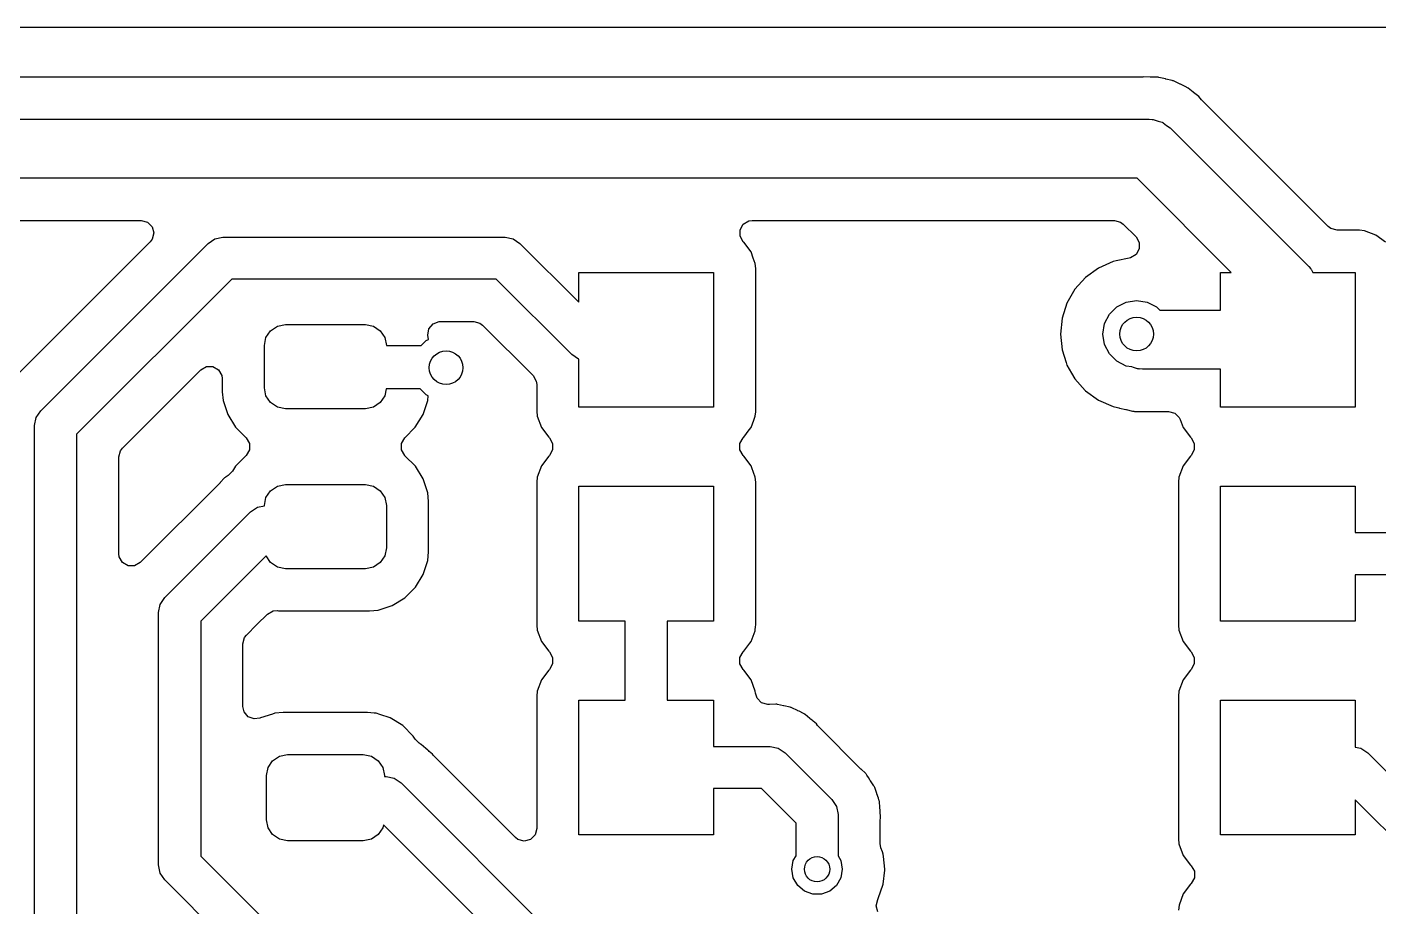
# Model space of a CAD drawing. Extents: x 44 to 146, y -87 to -25.
# Drawn here: x 108.42 to 124.48, y -35.7 to -25.25 of the extents above; entities that cross this region are included whole.
import ezdxf

# ---------------------------------------------------------------- set-up
doc = ezdxf.new("R2010")
doc.units = 0
doc.layers.add('BLACK', color=7, linetype='CONTINUOUS')

msp = doc.modelspace()

# ---------------------------------------------------------------- linework, layer by layer
at = {"layer": 'BLACK', "linetype": 'CONTINUOUS'}
for p, q in [((48.864128, -25.2545), (140.635872, -25.2545)), ((121.680573, -25.847306), (121.672515, -25.847963)), ((121.7595, -25.849445), (121.680573, -25.847306)), ((121.654972, -25.8495), (97.990616, -25.8495)), ((121.672504, -25.847833), (121.654972, -25.8495)), ((121.672515, -25.847963), (121.672504, -25.847833)), ((121.763535, -25.8495), (121.7595, -25.849445)), ((121.842496, -25.8495), (121.763535, -25.8495)), ((121.842497, -25.8495), (121.842496, -25.8495)), ((121.850525, -25.850373), (121.842497, -25.8495)), ((121.850538, -25.850244), (121.850525, -25.850373)), ((121.857512, -25.851098), (121.850538, -25.850244)), ((121.857495, -25.851226), (121.857512, -25.851098)), ((121.865499, -25.852316), (121.857495, -25.851226)), ((121.942143, -25.871377), (121.865499, -25.852316)), ((121.946071, -25.872297), (121.942143, -25.871377)), ((122.023163, -25.889266), (121.946071, -25.872297)), ((122.030818, -25.891846), (122.023163, -25.889266)), ((122.030859, -25.891723), (122.030818, -25.891846)), ((122.037486, -25.894056), (122.030859, -25.891723)), ((122.037441, -25.894179), (122.037486, -25.894056)), ((122.045021, -25.896963), (122.037441, -25.894179)), ((122.115778, -25.932054), (122.045021, -25.896963)), ((122.119414, -25.933796), (122.115778, -25.932054)), ((122.19106, -25.966943), (122.119414, -25.933796)), ((122.197985, -25.97111), (122.19106, -25.966943)), ((122.198052, -25.970998), (122.197985, -25.97111)), ((122.204013, -25.974695), (122.198052, -25.970998)), ((122.203944, -25.974805), (122.204013, -25.974695)), ((122.21075, -25.979155), (122.203944, -25.974805)), ((122.210753, -25.979157), (122.21075, -25.979155)), ((122.210754, -25.979158), (122.210753, -25.979157)), ((122.272376, -26.028691), (122.210754, -25.979158)), ((122.275474, -26.031112), (122.272376, -26.028691)), ((122.305497, -26.053936), (122.275474, -26.031112)), ((122.338332, -26.078895), (122.305497, -26.053936)), ((122.338334, -26.078898), (122.338332, -26.078895)), ((122.338337, -26.0789), (122.338334, -26.078898)), ((122.371919, -26.118436), (122.338337, -26.0789)), ((122.380111, -26.127322), (122.371919, -26.118436)), ((123.876648, -27.623859), (122.380111, -26.127322)), ((97.95, -26.35), (121.75, -26.35)), ((121.75, -26.35), (121.78605, -26.352987)), ((121.78605, -26.352987), (121.793293, -26.352688)), ((121.793293, -26.352688), (121.79748, -26.353934)), ((121.79748, -26.353934), (121.807608, -26.354774)), ((121.807608, -26.354774), (121.855339, -26.37116)), ((121.855339, -26.37116), (121.903719, -26.385563)), ((121.903719, -26.385563), (121.909667, -26.38981)), ((121.909667, -26.38981), (121.916582, -26.392184)), ((121.916582, -26.392184), (121.95642, -26.423191)), ((121.95642, -26.423191), (121.997487, -26.452513)), ((121.997487, -26.452513), (123.644488, -28.099513)), ((121.605026, -27.05), (98.094975, -27.05)), ((122.723025, -28.168), (121.605026, -27.05)), ((98.364006, -27.5505), (109.778414, -27.5505)), ((109.778414, -27.5505), (109.852914, -27.570462)), ((109.852914, -27.570462), (109.907452, -27.625)), ((116.890387, -27.660936), (116.928951, -27.594141)), ((116.928951, -27.594141), (116.995746, -27.555577)), ((116.995746, -27.555577), (117.03431, -27.5505)), ((117.03431, -27.5505), (121.335993, -27.5505)), ((121.335993, -27.5505), (121.410493, -27.570462)), ((121.410493, -27.570462), (121.441352, -27.594141)), ((121.441352, -27.594141), (121.593355, -27.746144)), ((109.907452, -27.774), (109.883773, -27.804859)), ((109.907452, -27.625), (109.927414, -27.6995)), ((109.927414, -27.6995), (109.907452, -27.774)), ((110.573223, -27.823223), (110.654329, -27.76903)), ((110.654329, -27.76903), (110.75, -27.75)), ((110.75, -27.75), (114.1, -27.75)), ((114.1, -27.75), (114.195671, -27.76903)), ((114.195671, -27.76903), (114.276777, -27.823223)), ((116.890387, -27.738064), (116.890387, -27.660936)), ((116.928951, -27.804859), (116.890387, -27.738064)), ((121.593355, -27.746144), (121.631919, -27.812939)), ((123.907507, -27.647538), (123.876648, -27.623859)), ((123.982007, -27.6675), (123.907507, -27.647538)), ((124.244873, -27.6675), (123.982007, -27.6675)), ((124.244885, -27.6675), (124.244873, -27.6675)), ((124.304482, -27.673908), (124.244885, -27.6675)), ((124.439329, -27.724202), (124.304482, -27.673908)), ((124.439333, -27.724204), (124.439329, -27.724202)), ((124.554544, -27.810452), (124.439333, -27.724204)), ((109.883773, -27.804859), (108.278446, -29.410184)), ((108.586023, -29.810423), (110.573223, -27.823223)), ((114.276777, -27.823223), (114.977, -28.523446)), ((116.934547, -27.810455), (116.928951, -27.804859)), ((117.020795, -27.925666), (116.934547, -27.810455)), ((117.020797, -27.92567), (117.020795, -27.925666)), ((117.048333, -27.9995), (117.020797, -27.92567)), ((121.631919, -27.890067), (121.593355, -27.956862)), ((121.631919, -27.812939), (121.631919, -27.890067)), ((117.071091, -28.060517), (117.048333, -27.9995)), ((117.077499, -28.120128), (117.071091, -28.060517)), ((121.320194, -28.038857), (121.147272, -28.115847)), ((121.320195, -28.038856), (121.320194, -28.038857)), ((121.320197, -28.038856), (121.320195, -28.038856)), ((121.356522, -28.031134), (121.320197, -28.038856)), ((121.510616, -27.99838), (121.356522, -28.031134)), ((121.52656, -27.995426), (121.510616, -27.99838)), ((121.593355, -27.956862), (121.52656, -27.995426)), ((110.853554, -28.25), (109.0128, -30.090754)), ((113.996446, -28.25), (110.853554, -28.25)), ((114.891223, -29.144777), (113.996446, -28.25)), ((114.977, -28.523446), (114.977, -28.168)), ((114.977, -28.168), (116.577, -28.168)), ((116.577, -28.168), (116.577, -29.768)), ((117.0775, -29.815873), (117.077499, -28.120128)), ((120.994127, -28.227113), (120.867469, -28.367779)), ((121.147272, -28.115847), (120.994127, -28.227113)), ((122.597, -28.618), (122.597, -28.168)), ((122.597, -28.168), (122.723025, -28.168)), ((123.644488, -28.099513), (123.667867, -28.127118)), ((123.667867, -28.127118), (123.673199, -28.132026)), ((123.673199, -28.132026), (123.675278, -28.135868)), ((123.675278, -28.135868), (123.681847, -28.143624)), ((123.681847, -28.143624), (123.693764, -28.168)), ((123.693764, -28.168), (124.197, -28.168)), ((124.197, -28.168), (124.197, -29.768)), ((120.867469, -28.367779), (120.772822, -28.531714)), ((120.772819, -28.531721), (120.714325, -28.711745)), ((120.772822, -28.531714), (120.772819, -28.531721)), ((121.276393, -28.664886), (121.364886, -28.576393)), ((121.364886, -28.576393), (121.476393, -28.519577)), ((121.476393, -28.519577), (121.6, -28.5)), ((121.6, -28.5), (121.723607, -28.519577)), ((121.723607, -28.519577), (121.835114, -28.576393)), ((121.835114, -28.576393), (121.876721, -28.618)), ((120.714325, -28.711745), (120.69454, -28.9)), ((121.219577, -28.776393), (121.276393, -28.664886)), ((121.876721, -28.618), (122.597, -28.618)), ((111.26103, -28.942329), (111.315223, -28.861223)), ((111.315223, -28.861223), (111.396329, -28.80703)), ((111.396329, -28.80703), (111.492, -28.788)), ((111.492, -28.788), (112.442, -28.788)), ((112.442, -28.788), (112.537671, -28.80703)), ((112.537671, -28.80703), (112.618777, -28.861223)), ((112.618777, -28.861223), (112.67297, -28.942329)), ((113.184503, -28.914641), (113.196792, -28.838498)), ((113.196792, -28.838498), (113.245505, -28.778701)), ((113.245505, -28.778701), (113.317591, -28.751271)), ((113.317591, -28.751271), (113.332732, -28.7505)), ((113.332732, -28.7505), (113.727414, -28.7505)), ((113.727414, -28.7505), (113.801914, -28.770462)), ((113.801914, -28.770462), (113.832773, -28.794141)), ((113.832773, -28.794141), (114.432859, -29.394227)), ((121.2, -28.9), (121.219577, -28.776393)), ((111.242, -29.038), (111.26103, -28.942329)), ((111.242, -29.538), (111.242, -29.038)), ((112.67297, -28.942329), (112.692, -29.038)), ((112.692, -29.038), (113.103279, -29.038)), ((113.103279, -29.038), (113.164886, -28.976393)), ((113.164886, -28.976393), (113.189528, -28.963837)), ((113.189528, -28.963837), (113.184503, -28.914641)), ((120.69454, -28.9), (120.714325, -29.088254)), ((121.219577, -29.023607), (121.2, -28.9)), ((121.276393, -29.135114), (121.219577, -29.023607)), ((114.972329, -29.19897), (114.891223, -29.144777)), ((114.977, -29.199899), (114.972329, -29.19897)), ((114.977, -29.768), (114.977, -29.199899)), ((120.714325, -29.088254), (120.762578, -29.236759)), ((121.364886, -29.223607), (121.276393, -29.135114)), ((109.556937, -30.254429), (110.487645, -29.323721)), ((110.487645, -29.323721), (110.554436, -29.28516)), ((110.554436, -29.28516), (110.631564, -29.28516)), ((110.631564, -29.28516), (110.698359, -29.323724)), ((110.698359, -29.323724), (110.736923, -29.390519)), ((120.762578, -29.236759), (120.772821, -29.268284)), ((120.772821, -29.268284), (120.827466, -29.362933)), ((120.827466, -29.362933), (120.867469, -29.43222)), ((121.476393, -29.280423), (121.364886, -29.223607)), ((121.542896, -29.290955), (121.476393, -29.280423)), ((121.562653, -29.296837), (121.542896, -29.290955)), ((121.610392, -29.313226), (121.562653, -29.296837)), ((121.62052, -29.314065), (121.610392, -29.313226)), ((121.624708, -29.315312), (121.62052, -29.314065)), ((121.631949, -29.315012), (121.624708, -29.315312)), ((121.668, -29.318), (121.631949, -29.315012)), ((122.597, -29.318), (121.668, -29.318)), ((122.597, -29.768), (122.597, -29.318)), ((110.736923, -29.390519), (110.742, -29.429082)), ((110.742, -29.429082), (110.742, -29.587973)), ((111.26103, -29.633671), (111.242, -29.538)), ((114.432859, -29.394227), (114.471423, -29.461022)), ((114.471423, -29.461022), (114.4765, -29.499586)), ((114.4765, -29.499586), (114.4765, -29.815863)), ((120.867469, -29.43222), (120.990856, -29.569253)), ((110.742, -29.587973), (110.752494, -29.690696)), ((110.752494, -29.690696), (110.807642, -29.857121)), ((111.315223, -29.714777), (111.26103, -29.633671)), ((112.67297, -29.633671), (112.618777, -29.714777)), ((112.689613, -29.55), (112.67297, -29.633671)), ((113.091279, -29.55), (112.689613, -29.55)), ((113.164886, -29.623607), (113.091279, -29.55)), ((113.126357, -29.857121), (113.181505, -29.690697)), ((113.187198, -29.634975), (113.164886, -29.623607)), ((113.181505, -29.690697), (113.181507, -29.690688)), ((113.181507, -29.690688), (113.187198, -29.634975)), ((120.990856, -29.569253), (120.994129, -29.572888)), ((120.994129, -29.572888), (121.14727, -29.684151)), ((121.14727, -29.684151), (121.320197, -29.761144)), ((108.53183, -29.891529), (108.586023, -29.810423)), ((110.807642, -29.857121), (110.89968, -30.00634)), ((111.396329, -29.76897), (111.315223, -29.714777)), ((111.492, -29.788), (111.396329, -29.76897)), ((112.442, -29.788), (111.492, -29.788)), ((112.537671, -29.76897), (112.442, -29.788)), ((112.618777, -29.714777), (112.537671, -29.76897)), ((113.034319, -30.00634), (113.126357, -29.857121)), ((114.4765, -29.815863), (114.476502, -29.815888)), ((114.476502, -29.815888), (114.482908, -29.875478)), ((116.577, -29.768), (114.977, -29.768)), ((117.071091, -29.875483), (117.076544, -29.824765)), ((117.076544, -29.824765), (117.077499, -29.815885)), ((117.077499, -29.815882), (117.0775, -29.815873)), ((117.077499, -29.815885), (117.077499, -29.815882)), ((121.320197, -29.761144), (121.372555, -29.772272)), ((121.372555, -29.772272), (121.389143, -29.776814)), ((121.389143, -29.776814), (121.394822, -29.778727)), ((121.394822, -29.778727), (121.394833, -29.778732)), ((121.394833, -29.778732), (121.472007, -29.795718)), ((121.472007, -29.795718), (121.475863, -29.796623)), ((121.475863, -29.796623), (121.552506, -29.815684)), ((121.552506, -29.815684), (121.552508, -29.815684)), ((121.552508, -29.815684), (121.560517, -29.816776)), ((121.560517, -29.816776), (121.560499, -29.816904)), ((121.560499, -29.816904), (121.567458, -29.817756)), ((121.567458, -29.817756), (121.567473, -29.817627)), ((121.567473, -29.817627), (121.575499, -29.8185)), ((121.575499, -29.8185), (121.575503, -29.8185)), ((121.575503, -29.8185), (121.654466, -29.8185)), ((121.654466, -29.8185), (121.658501, -29.818555)), ((121.658501, -29.818555), (121.737427, -29.820693)), ((121.737427, -29.820693), (121.737428, -29.820692)), ((121.737428, -29.820692), (121.737433, -29.820693)), ((121.737433, -29.820693), (121.737437, -29.820692)), ((121.737437, -29.820692), (121.745486, -29.820037)), ((121.745486, -29.820037), (121.745496, -29.820166)), ((121.745496, -29.820166), (121.763029, -29.8185)), ((121.763029, -29.8185), (121.978203, -29.8185)), ((121.978203, -29.8185), (122.052703, -29.838462)), ((122.052703, -29.838462), (122.107241, -29.893)), ((124.197, -29.768), (122.597, -29.768)), ((108.5128, -29.9872), (108.53183, -29.891529)), ((108.5128, -41.6628), (108.5128, -29.9872)), ((110.89968, -30.00634), (111.025627, -30.132287)), ((112.908373, -30.132287), (113.034319, -30.00634)), ((114.482908, -29.875478), (114.482909, -29.875484)), ((114.482909, -29.875484), (114.533202, -30.010329)), ((114.533202, -30.010329), (114.533204, -30.010333)), ((114.533204, -30.010333), (114.619452, -30.125544)), ((117.000465, -30.03749), (117.020795, -30.010333)), ((117.020795, -30.010333), (117.020797, -30.010329)), ((117.020797, -30.010329), (117.053344, -29.923066)), ((117.053344, -29.923066), (117.071091, -29.875483)), ((122.107241, -29.893), (122.117809, -29.915432)), ((122.117809, -29.915432), (122.153201, -30.010327)), ((122.153201, -30.010327), (122.153204, -30.010333)), ((122.153204, -30.010333), (122.239452, -30.125544)), ((109.0128, -30.090754), (109.0128, -41.559246)), ((111.025627, -30.132287), (111.064191, -30.199082)), ((112.869809, -30.199082), (112.908373, -30.132287)), ((114.619452, -30.125544), (114.626549, -30.132641)), ((114.626549, -30.132641), (114.665113, -30.199436)), ((116.888887, -30.199436), (116.927451, -30.132641)), ((116.927451, -30.132641), (116.934542, -30.125548)), ((116.934542, -30.125548), (116.934546, -30.125546)), ((116.934546, -30.125546), (117.000465, -30.03749)), ((122.239452, -30.125544), (122.246549, -30.132641)), ((122.246549, -30.132641), (122.285113, -30.199436)), ((109.5133, -30.359784), (109.533262, -30.285284)), ((109.533262, -30.285284), (109.556937, -30.254429)), ((111.064191, -30.27621), (111.025627, -30.343005)), ((111.064191, -30.199082), (111.064191, -30.27621)), ((112.869809, -30.27621), (112.869809, -30.199082)), ((112.908373, -30.343005), (112.869809, -30.27621)), ((114.665113, -30.276564), (114.626549, -30.343359)), ((114.665113, -30.199436), (114.665113, -30.276564)), ((116.888887, -30.276564), (116.888887, -30.199436)), ((116.927451, -30.343359), (116.888887, -30.276564)), ((122.285113, -30.276564), (122.246549, -30.343359)), ((122.285113, -30.199436), (122.285113, -30.276564)), ((109.5133, -31.508813), (109.5133, -30.359784)), ((110.899287, -30.469344), (110.861671, -30.530328)), ((111.025627, -30.343005), (110.899287, -30.469344)), ((112.910656, -30.345288), (112.908373, -30.343005)), ((113.034712, -30.469344), (112.910656, -30.345288)), ((113.126814, -30.618666), (113.034712, -30.469344)), ((114.533202, -30.46567), (114.482908, -30.600517)), ((114.533204, -30.465666), (114.533202, -30.46567)), ((114.619452, -30.350455), (114.533204, -30.465666)), ((114.626549, -30.343359), (114.619452, -30.350455)), ((116.934547, -30.350455), (116.927451, -30.343359)), ((117.020795, -30.465666), (116.934547, -30.350455)), ((117.020797, -30.46567), (117.020795, -30.465666)), ((117.028711, -30.486889), (117.020797, -30.46567)), ((117.071091, -30.600517), (117.028711, -30.486889)), ((122.153202, -30.46567), (122.102908, -30.600517)), ((122.153204, -30.465666), (122.153202, -30.46567)), ((122.239452, -30.350455), (122.153204, -30.465666)), ((122.246549, -30.343359), (122.239452, -30.350455)), ((110.718281, -30.663461), (110.715264, -30.666567)), ((110.769505, -30.609168), (110.718281, -30.663461)), ((110.776152, -30.603591), (110.769505, -30.609168)), ((110.779557, -30.600437), (110.775963, -30.603365)), ((110.775963, -30.603365), (110.776152, -30.603591)), ((110.77974, -30.600669), (110.779557, -30.600437)), ((110.786549, -30.595285), (110.77974, -30.600669)), ((110.813081, -30.578919), (110.786549, -30.595285)), ((110.861671, -30.530328), (110.813081, -30.578919)), ((113.181999, -30.785203), (113.126814, -30.618666)), ((114.482908, -30.600517), (114.4765, -30.660114)), ((114.4765, -30.660114), (114.4765, -32.355863)), ((117.077499, -30.660128), (117.071091, -30.600517)), ((117.0775, -32.355873), (117.077499, -30.660128)), ((122.102908, -30.600517), (122.0965, -30.660114)), ((122.0965, -30.660114), (122.0965, -32.355863)), ((110.715264, -30.666567), (109.767659, -31.614172)), ((111.26103, -30.842329), (111.315223, -30.761223)), ((111.315223, -30.761223), (111.396329, -30.70703)), ((111.396329, -30.70703), (111.492, -30.688)), ((111.492, -30.688), (112.442, -30.688)), ((112.442, -30.688), (112.537671, -30.70703)), ((112.537671, -30.70703), (112.618777, -30.761223)), ((112.618777, -30.761223), (112.67297, -30.842329)), ((113.192499, -30.887992), (113.181999, -30.785203)), ((114.977, -32.308), (114.977, -30.708)), ((114.977, -30.708), (116.577, -30.708)), ((116.577, -30.708), (116.577, -32.308)), ((122.597, -32.308), (122.597, -30.708)), ((122.597, -30.708), (124.197, -30.708)), ((124.197, -30.708), (124.197, -31.258)), ((111.078423, -31.011223), (111.159529, -30.95703)), ((111.159529, -30.95703), (111.242, -30.940625)), ((111.242, -30.938), (111.26103, -30.842329)), ((111.242, -30.940625), (111.242, -30.938)), ((112.67297, -30.842329), (112.692, -30.938)), ((112.692, -30.938), (112.692, -31.438)), ((113.1925, -31.488009), (113.192499, -30.887992)), ((110.059223, -32.030423), (111.07842, -31.011226)), ((111.07842, -31.011226), (111.078423, -31.011223)), ((124.197, -31.258), (124.218, -31.258)), ((124.218, -31.258), (124.903246, -31.258)), ((112.692, -31.438), (112.67297, -31.533671)), ((109.518377, -31.547377), (109.5133, -31.508813)), ((109.556941, -31.614172), (109.518377, -31.547377)), ((109.623736, -31.652736), (109.556941, -31.614172)), ((109.767659, -31.614172), (109.700864, -31.652736)), ((111.261851, -31.534901), (110.486, -32.310753)), ((111.315223, -31.614777), (111.261851, -31.534901)), ((111.396329, -31.66897), (111.315223, -31.614777)), ((112.618777, -31.614777), (112.537671, -31.66897)), ((112.67297, -31.533671), (112.618777, -31.614777)), ((113.126814, -31.757334), (113.181999, -31.590797)), ((113.181999, -31.590797), (113.1925, -31.488009)), ((109.700864, -31.652736), (109.623736, -31.652736)), ((111.492, -31.688), (111.396329, -31.66897)), ((112.442, -31.688), (111.492, -31.688)), ((112.537671, -31.66897), (112.442, -31.688)), ((113.034712, -31.906656), (113.126814, -31.757334)), ((124.218, -31.758), (124.197, -31.758)), ((124.197, -31.758), (124.197, -32.308)), ((124.825646, -31.758), (124.218, -31.758)), ((112.910656, -32.030712), (113.034712, -31.906656)), ((110.00503, -32.111529), (110.059223, -32.030423)), ((112.761334, -32.122814), (112.910656, -32.030712)), ((109.986, -32.2072), (110.00503, -32.111529)), ((109.986, -35.2044), (109.986, -32.2072)), ((111.153468, -32.351099), (111.277675, -32.226891)), ((111.277675, -32.226891), (111.344468, -32.188329)), ((111.344468, -32.188329), (111.398176, -32.184024)), ((111.398176, -32.184024), (111.411605, -32.185395)), ((111.411605, -32.185395), (111.441991, -32.1885)), ((111.441991, -32.1885), (112.492008, -32.188499)), ((112.492008, -32.188499), (112.594797, -32.177999)), ((112.594797, -32.177999), (112.761334, -32.122814)), ((110.486, -32.310753), (110.486, -35.100846)), ((111.030141, -32.474426), (111.153468, -32.351099)), ((114.4765, -32.355863), (114.476502, -32.355888)), ((114.476502, -32.355888), (114.482908, -32.415478)), ((114.482908, -32.415478), (114.482909, -32.415484)), ((114.482909, -32.415484), (114.533202, -32.550329)), ((115.527, -32.308), (114.977, -32.308)), ((115.527, -33.248), (115.527, -32.308)), ((116.577, -32.308), (116.027, -32.308)), ((116.027, -32.308), (116.027, -33.248)), ((117.020797, -32.550329), (117.068316, -32.422922)), ((117.068316, -32.422922), (117.071091, -32.415483)), ((117.071091, -32.415483), (117.075469, -32.374761)), ((117.075469, -32.374761), (117.077499, -32.355885)), ((117.077499, -32.355882), (117.0775, -32.355873)), ((117.077499, -32.355885), (117.077499, -32.355882)), ((122.0965, -32.355863), (122.096502, -32.355888)), ((122.096502, -32.355888), (122.102908, -32.415478)), ((122.102908, -32.415478), (122.102909, -32.415484)), ((122.102909, -32.415484), (122.153202, -32.550329)), ((124.197, -32.308), (122.597, -32.308)), ((110.9865, -32.579785), (111.006462, -32.505285)), ((110.9865, -33.322771), (110.9865, -32.579785)), ((111.006462, -32.505285), (111.030141, -32.474426)), ((114.533202, -32.550329), (114.533204, -32.550333)), ((114.533204, -32.550333), (114.619452, -32.665544)), ((116.934546, -32.665546), (117.005321, -32.571003)), ((117.005321, -32.571003), (117.020795, -32.550333)), ((117.020795, -32.550333), (117.020797, -32.550329)), ((122.153202, -32.550329), (122.153204, -32.550333)), ((122.153204, -32.550333), (122.239452, -32.665544)), ((114.619452, -32.665544), (114.626549, -32.672641)), ((114.626549, -32.672641), (114.665113, -32.739436)), ((114.665113, -32.739436), (114.665113, -32.816564)), ((116.888887, -32.739436), (116.927451, -32.672641)), ((116.888887, -32.816564), (116.888887, -32.739436)), ((116.927451, -32.672641), (116.934542, -32.665548)), ((116.934542, -32.665548), (116.934546, -32.665546)), ((122.239452, -32.665544), (122.246549, -32.672641)), ((122.246549, -32.672641), (122.285113, -32.739436)), ((122.285113, -32.739436), (122.285113, -32.816564)), ((114.619452, -32.890455), (114.533204, -33.005666)), ((114.626549, -32.883359), (114.619452, -32.890455)), ((114.665113, -32.816564), (114.626549, -32.883359)), ((116.927451, -32.883359), (116.888887, -32.816564)), ((116.934547, -32.890455), (116.927451, -32.883359)), ((117.020795, -33.005666), (116.934547, -32.890455)), ((122.239452, -32.890455), (122.153204, -33.005666)), ((122.246549, -32.883359), (122.239452, -32.890455)), ((122.285113, -32.816564), (122.246549, -32.883359)), ((114.533202, -33.00567), (114.482908, -33.140517)), ((114.533204, -33.005666), (114.533202, -33.00567)), ((117.020797, -33.00567), (117.020795, -33.005666)), ((117.070892, -33.139983), (117.020797, -33.00567)), ((122.153202, -33.00567), (122.102908, -33.140517)), ((122.153204, -33.005666), (122.153202, -33.00567)), ((114.482908, -33.140517), (114.4765, -33.200114)), ((114.4765, -33.200114), (114.4765, -34.772614)), ((117.071091, -33.140517), (117.070892, -33.139983)), ((117.073661, -33.164428), (117.071091, -33.140517)), ((117.092769, -33.223), (117.073661, -33.164428)), ((117.147307, -33.277538), (117.092769, -33.223)), ((122.102908, -33.140517), (122.0965, -33.200114)), ((122.0965, -33.200114), (122.0965, -34.895863)), ((111.000456, -33.385732), (110.9865, -33.322771)), ((111.050029, -33.444819), (111.000456, -33.385732)), ((111.466996, -33.3925), (111.364202, -33.403001)), ((112.467004, -33.3925), (111.466996, -33.3925)), ((112.467009, -33.3925), (112.467004, -33.3925)), ((112.546804, -33.400652), (112.467009, -33.3925)), ((114.977, -34.848), (114.977, -33.248)), ((114.977, -33.248), (115.527, -33.248)), ((116.027, -33.248), (116.577, -33.248)), ((116.577, -33.248), (116.577, -33.798)), ((117.221807, -33.2975), (117.147307, -33.277538)), ((117.234914, -33.2975), (117.221807, -33.2975)), ((117.239247, -33.297437), (117.234914, -33.2975)), ((117.313855, -33.295266), (117.239247, -33.297437)), ((117.313856, -33.295266), (117.313855, -33.295266)), ((117.322508, -33.296023), (117.313856, -33.295266)), ((117.322533, -33.295725), (117.322508, -33.296023)), ((117.327135, -33.296196), (117.322533, -33.295725)), ((117.327101, -33.296492), (117.327135, -33.296196)), ((117.335718, -33.297499), (117.327101, -33.296492)), ((117.408319, -33.314705), (117.335718, -33.297499)), ((117.412547, -33.315642), (117.408319, -33.314705)), ((117.485669, -33.330741), (117.412547, -33.315642)), ((117.493913, -33.333473), (117.485669, -33.330741)), ((117.494006, -33.33319), (117.493913, -33.333473)), ((117.498386, -33.334713), (117.494006, -33.33319)), ((117.498284, -33.334994), (117.498386, -33.334713)), ((117.506433, -33.33796), (117.498284, -33.334994)), ((117.573138, -33.37146), (117.506433, -33.33796)), ((117.577008, -33.373334), (117.573138, -33.37146)), ((117.591393, -33.380042), (117.577008, -33.373334)), ((117.644675, -33.404887), (117.591393, -33.380042)), ((122.597, -34.848), (122.597, -33.248)), ((122.597, -33.248), (124.197, -33.248)), ((124.197, -33.248), (124.197, -33.803927)), ((111.122503, -33.471203), (111.050029, -33.444819)), ((111.188956, -33.45949), (111.122503, -33.471203)), ((111.189429, -33.460916), (111.188956, -33.45949)), ((111.197664, -33.458187), (111.189429, -33.460916)), ((111.197666, -33.458186), (111.197664, -33.458187)), ((111.337257, -33.41193), (111.197666, -33.458186)), ((111.364202, -33.403001), (111.337257, -33.41193)), ((112.569798, -33.403001), (112.546804, -33.400652)), ((112.611132, -33.416698), (112.569798, -33.403001)), ((112.736334, -33.458186), (112.611132, -33.416698)), ((112.885656, -33.550288), (112.736334, -33.458186)), ((113.009712, -33.674344), (112.885656, -33.550288)), ((117.652057, -33.409441), (117.644675, -33.404887)), ((117.652212, -33.409188), (117.652057, -33.409441)), ((117.656127, -33.411682), (117.652212, -33.409188)), ((117.655965, -33.41193), (117.656127, -33.411682)), ((117.663216, -33.416699), (117.655965, -33.41193)), ((117.72038, -33.464666), (117.663216, -33.416699)), ((117.723731, -33.467396), (117.72038, -33.464666)), ((117.728844, -33.471439), (117.723731, -33.467396)), ((117.747777, -33.486409), (117.728844, -33.471439)), ((117.750922, -33.489554), (117.747777, -33.486409)), ((117.760505, -33.498335), (117.750922, -33.489554)), ((117.79761, -33.52947), (117.760505, -33.498335)), ((117.797614, -33.529474), (117.79761, -33.52947)), ((117.810856, -33.547262), (117.797614, -33.529474)), ((117.825014, -33.563646), (117.810856, -33.547262)), ((113.009714, -33.674348), (113.009712, -33.674344)), ((113.03261, -33.711467), (113.009714, -33.674348)), ((113.0812, -33.760059), (113.03261, -33.711467)), ((118.326631, -34.065264), (117.825014, -33.563646)), ((113.092355, -33.76694), (113.0812, -33.760059)), ((113.092511, -33.766687), (113.092355, -33.76694)), ((113.096427, -33.769182), (113.092511, -33.766687)), ((113.096265, -33.76943), (113.096427, -33.769182)), ((113.103516, -33.774199), (113.096265, -33.76943)), ((113.16068, -33.822166), (113.103516, -33.774199)), ((113.164031, -33.824896), (113.16068, -33.822166)), ((113.180573, -33.837976), (113.164031, -33.824896)), ((113.188077, -33.843909), (113.180573, -33.837976)), ((113.191222, -33.847054), (113.188077, -33.843909)), ((113.200805, -33.855835), (113.191222, -33.847054)), ((113.23791, -33.88697), (113.200805, -33.855835)), ((116.577, -33.798), (117.248, -33.798)), ((117.248, -33.798), (117.343671, -33.81703)), ((117.343671, -33.81703), (117.424777, -33.871223)), ((117.424777, -33.871223), (117.981977, -34.428423)), ((124.197, -33.803927), (124.262871, -33.81703)), ((124.262871, -33.81703), (124.343977, -33.871223)), ((124.343977, -33.871223), (125.398773, -34.92602)), ((111.28603, -34.047329), (111.340223, -33.966223)), ((111.340223, -33.966223), (111.421329, -33.91203)), ((111.421329, -33.91203), (111.517, -33.893)), ((111.517, -33.893), (112.417, -33.893)), ((112.417, -33.893), (112.512671, -33.91203)), ((112.512671, -33.91203), (112.593777, -33.966223)), ((112.593777, -33.966223), (112.64797, -34.047329)), ((113.237914, -33.886974), (113.23791, -33.88697)), ((113.251156, -33.904762), (113.237914, -33.886974)), ((113.265314, -33.921146), (113.251156, -33.904762)), ((114.222141, -34.877973), (113.265314, -33.921146)), ((111.267, -34.143), (111.28603, -34.047329)), ((111.267, -34.668), (111.267, -34.143)), ((112.64797, -34.047329), (112.667, -34.143)), ((112.667, -34.143), (112.667, -34.1555)), ((112.667, -34.1555), (112.6883, -34.1555)), ((112.6883, -34.1555), (112.783971, -34.17453)), ((112.783971, -34.17453), (112.865077, -34.228723)), ((118.329739, -34.068283), (118.326631, -34.065264)), ((118.379, -34.114759), (118.329739, -34.068283)), ((118.384032, -34.119506), (118.379, -34.114759)), ((118.38961, -34.126154), (118.384032, -34.119506)), ((118.389838, -34.125962), (118.38961, -34.126154)), ((118.392762, -34.129551), (118.389838, -34.125962)), ((118.392529, -34.129736), (118.392762, -34.129551)), ((118.397908, -34.136539), (118.392529, -34.129736)), ((118.397911, -34.136544), (118.397908, -34.136539)), ((118.397912, -34.136545), (118.397911, -34.136544)), ((118.415578, -34.165186), (118.397912, -34.136545)), ((118.437103, -34.200084), (118.415578, -34.165186)), ((112.865077, -34.228723), (114.974354, -36.338)), ((117.144446, -34.298), (116.577, -34.298)), ((116.577, -34.298), (116.577, -34.848)), ((117.5552, -34.708754), (117.144446, -34.298)), ((118.439433, -34.20374), (118.437103, -34.200084)), ((118.480434, -34.266078), (118.439433, -34.20374)), ((118.484332, -34.27384), (118.480434, -34.266078)), ((118.484598, -34.273706), (118.484332, -34.27384)), ((118.486616, -34.277874), (118.484598, -34.273706)), ((118.486346, -34.278001), (118.486616, -34.277874)), ((118.490011, -34.285862), (118.486346, -34.278001)), ((118.490014, -34.285866), (118.490011, -34.285862)), ((118.513499, -34.35674), (118.490014, -34.285866)), ((117.981977, -34.428423), (118.03617, -34.509529)), ((118.03617, -34.509529), (118.055201, -34.6052)), ((118.514907, -34.360791), (118.513499, -34.35674)), ((118.533814, -34.412737), (118.514907, -34.360791)), ((118.54044, -34.430942), (118.533814, -34.412737)), ((118.542443, -34.439393), (118.54044, -34.430942)), ((118.542734, -34.439323), (118.542443, -34.439393)), ((118.543736, -34.443843), (118.542734, -34.439323)), ((118.543444, -34.443904), (118.543736, -34.443843)), ((118.545197, -34.452398), (118.543444, -34.443904)), ((118.545199, -34.452403), (118.545197, -34.452398)), ((118.551273, -34.521837), (118.545199, -34.452403)), ((124.972, -35.206353), (124.197, -34.431353)), ((124.197, -34.431353), (124.197, -34.848)), ((111.28603, -34.763671), (111.267, -34.668)), ((118.055201, -34.6052), (118.0552, -34.605205)), ((118.0552, -34.605205), (118.0552, -35.097328)), ((118.551704, -34.526766), (118.551273, -34.521837)), ((118.55214, -34.531043), (118.551704, -34.526766)), ((118.554419, -34.550534), (118.55214, -34.531043)), ((118.5557, -34.56149), (118.554419, -34.550534)), ((118.5557, -34.565931), (118.5557, -34.56149)), ((118.556267, -34.578916), (118.5557, -34.565931)), ((118.5557, -34.670727), (118.557273, -34.64913)), ((118.5557, -34.95098), (118.5557, -34.670727)), ((118.560489, -34.627177), (118.556267, -34.578916)), ((118.557273, -34.64913), (118.560489, -34.627177)), ((111.340223, -34.844777), (111.28603, -34.763671)), ((112.64797, -34.763671), (112.593777, -34.844777)), ((112.655427, -34.726181), (112.64797, -34.763671)), ((114.694023, -36.764777), (112.655427, -34.726181)), ((114.4765, -34.772614), (114.456538, -34.847114)), ((117.5552, -35.097328), (117.5552, -34.708754)), ((111.421329, -34.89897), (111.340223, -34.844777)), ((111.517, -34.918), (111.421329, -34.89897)), ((112.417, -34.918), (111.517, -34.918)), ((112.512671, -34.89897), (112.417, -34.918)), ((112.593777, -34.844777), (112.512671, -34.89897)), ((114.253, -34.901652), (114.222141, -34.877973)), ((114.3275, -34.921614), (114.253, -34.901652)), ((114.402, -34.901652), (114.3275, -34.921614)), ((114.456538, -34.847114), (114.402, -34.901652)), ((116.577, -34.848), (114.977, -34.848)), ((118.564061, -35.00019), (118.5557, -34.95098)), ((122.0965, -34.895863), (122.096502, -34.895888)), ((122.096502, -34.895888), (122.102908, -34.955478)), ((122.102908, -34.955478), (122.102909, -34.955484)), ((122.102909, -34.955484), (122.153202, -35.090329)), ((124.197, -34.848), (122.597, -34.848)), ((110.486, -35.100846), (111.281293, -35.89614)), ((117.5052, -35.2552), (117.523292, -35.152594)), ((117.523292, -35.152594), (117.5552, -35.097328)), ((118.0552, -35.097328), (118.087108, -35.152594)), ((118.087108, -35.152594), (118.1052, -35.2552)), ((118.580669, -35.047656), (118.564061, -35.00019)), ((118.590568, -35.075945), (118.580669, -35.047656)), ((118.593736, -35.104064), (118.590568, -35.075945)), ((118.610765, -35.255198), (118.593736, -35.104064)), ((122.153202, -35.090329), (122.153204, -35.090333)), ((122.153204, -35.090333), (122.239452, -35.205544)), ((110.00503, -35.300071), (109.986, -35.2044)), ((110.059223, -35.381177), (110.00503, -35.300071)), ((117.523292, -35.357806), (117.5052, -35.2552)), ((118.1052, -35.2552), (118.087108, -35.357806)), ((118.590568, -35.434455), (118.609312, -35.268095)), ((118.609312, -35.268095), (118.610765, -35.255201)), ((118.610765, -35.255201), (118.610765, -35.255198)), ((122.239452, -35.205544), (122.246906, -35.212998)), ((122.246906, -35.212998), (122.28547, -35.279793)), ((122.28547, -35.279793), (122.28547, -35.356921)), ((111.08532, -36.407273), (110.059223, -35.381177)), ((117.575387, -35.448036), (117.523292, -35.357806)), ((117.6552, -35.515008), (117.575387, -35.448036)), ((118.035013, -35.448036), (117.9552, -35.515008)), ((118.087108, -35.357806), (118.035013, -35.448036)), ((118.530989, -35.604722), (118.590568, -35.434455)), ((122.239809, -35.430812), (122.15365, -35.545905)), ((122.246906, -35.423716), (122.239809, -35.430812)), ((122.28547, -35.356921), (122.246906, -35.423716)), ((117.753106, -35.550642), (117.6552, -35.515008)), ((117.857294, -35.550642), (117.753106, -35.550642)), ((117.9552, -35.515008), (117.857294, -35.550642)), ((118.50532, -35.6885), (118.525282, -35.614)), ((118.525282, -35.614), (118.528161, -35.609223)), ((118.528161, -35.609223), (118.529128, -35.607683)), ((118.529128, -35.607683), (118.530989, -35.604722)), ((122.153645, -35.545915), (122.103401, -35.680622)), ((122.15365, -35.545905), (122.153645, -35.545915)), ((118.525282, -35.763), (118.50532, -35.6885)), ((122.103401, -35.680622), (122.097001, -35.740157))]:
    msp.add_line(p, q, dxfattribs=at)
at = {"layer": 'BLACK'}
for centre, radius in [((121.6, -28.9), 0.2), ((113.4, -29.3), 0.2), ((117.8052, -35.2552), 0.15)]:
    msp.add_circle(centre, radius, dxfattribs=at)

doc.saveas('drawing.dxf')
